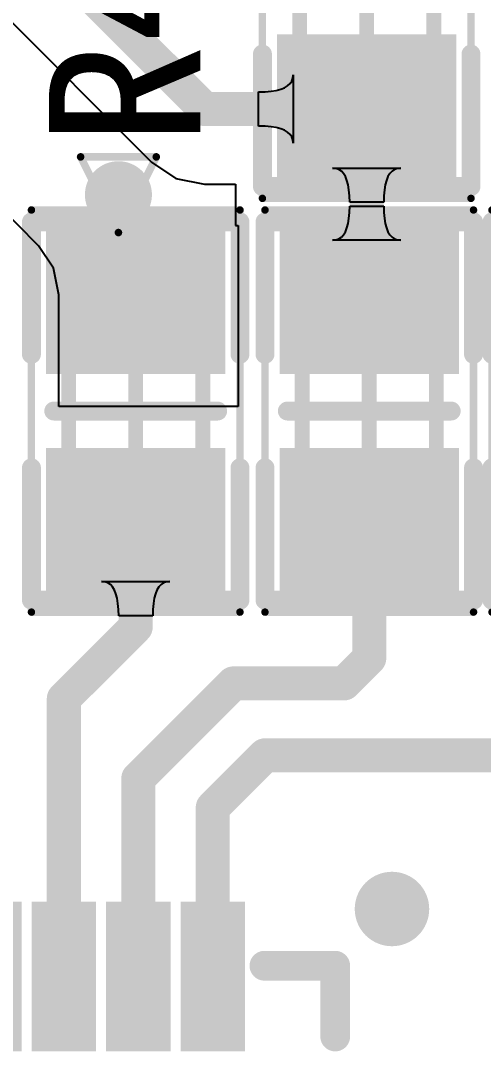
# Model space of a CAD drawing. Extents: x 75 to 173, y 40 to 188.
# Drawn here: x 124.54 to 127.65, y 148.67 to 155.59 of the extents above; entities that cross this region are included whole.
import ezdxf

# ---------------------------------------------------------------- set-up
doc = ezdxf.new("R2010")
doc.units = 0
doc.header["$MEASUREMENT"] = 0
doc.layers.get('0').update_dxf_attribs({"linetype": 'CONTINUOUS'})
for name, color, linetype in [('BottomLayer', 5, 'CONTINUOUS'), ('DRILLDRAWING', 1, 'CONTINUOUS'), ('MECHANICAL13', 56, 'CONTINUOUS'), ('MECHANICAL15', 56, 'CONTINUOUS'), ('MULTILAYER', 9, 'CONTINUOUS'), ('TopLayer', 1, 'CONTINUOUS'), ('TOPOVERLAY', 2, 'CONTINUOUS'), ('TOPPASTE', 8, 'CONTINUOUS'), ('TOPSOLDER', 216, 'CONTINUOUS'), ('ViaHoleLayer', 16, 'CONTINUOUS')]:
    doc.layers.add(name, color=color, linetype=linetype)

# ---------------------------------------------------------------- blocks, each defined once
blk = doc.blocks.new('QFN_64PIN_7')
at = {"layer": 'TOPOVERLAY'}
for points, const_width in [([(-4.827999, 4.953, 1), (-5.078001, 4.953, 1)], 0.249999), ([(-5.1405, 4.953, 1), (-5.015502, 4.953, 1)], 0.124998), ([(-4.890498, 4.953, 1), (-4.7655, 4.953, 1)], 0.124998), ([(-4.622, 4.572, 1), (-4.522, 4.572, 1)], 0.1), ([(-4.622, 4.572, 1), (-4.522, 4.572, 1)], 0.1), ([(-4.147002, 4.572, 1), (-4.047002, 4.572, 1)], 0.1), ([(-4.622, 4.097002, 1), (-4.522, 4.097002, 1)], 0.1)]:
    blk.add_lwpolyline(points, format="xyb", close=True, dxfattribs=dict(at, const_width=const_width))
at = {"layer": 'TOPOVERLAY', "const_width": 0.2}
for points in [[(-4.572, 4.097002), (-4.572, 4.572)], [(-4.097002, 4.572), (-4.572, 4.572)]]:
    blk.add_lwpolyline(points, dxfattribs=at)
at = {"layer": 'TOPPASTE'}
for points in [[(-4.100002, 3.634994), (-4.100002, 3.864991), (-4.9, 3.634994), (-4.9, 3.864991)], [(-4.100002, 3.134995), (-4.100002, 3.364992), (-4.9, 3.134995), (-4.9, 3.364992)], [(-4.100002, 2.634996), (-4.100002, 2.864993), (-4.9, 2.634996), (-4.9, 2.864993)]]:
    blk.add_solid(points, dxfattribs=at)
at = {"layer": 'TOPSOLDER'}
for points in [[(-3.998402, 3.533394), (-3.998402, 3.966591), (-5.0016, 3.533394), (-5.0016, 3.966591)], [(-3.998402, 3.033395), (-3.998402, 3.466592), (-5.0016, 3.033395), (-5.0016, 3.466592)], [(-3.998402, 2.533396), (-3.998402, 2.966593), (-5.0016, 2.533396), (-5.0016, 2.966593)], [(-3.998402, 2.033397), (-3.998402, 2.466594), (-5.0016, 2.033397), (-5.0016, 2.466594)]]:
    blk.add_solid(points, dxfattribs=at)
blk = doc.blocks.new('R0603_45')
at = {"layer": 'MECHANICAL13', "const_width": 0.1}
for points in [[(-0.850001, -0.450002), (-0.850001, 0.449999)], [(0.849998, 0.449999), (-0.850001, 0.449999)], [(0.849998, -0.450002), (0.849998, 0.449999)], [(0.849998, -0.450002), (-0.850001, -0.450002)]]:
    blk.add_lwpolyline(points, dxfattribs=at)
at = {"layer": 'MECHANICAL13', "const_width": 0.05}
for points in [[(-0.875, 0.449999, 1), (-0.825002, 0.449999, 1)], [(-0.875, 0.449999, 1), (-0.825002, 0.449999, 1)], [(0.825, 0.449999, 1), (0.874997, 0.449999, 1)], [(0.825, 0.449999, 1), (0.874997, 0.449999, 1)], [(-0.875, -0.450002, 1), (-0.825002, -0.450002, 1)], [(-0.875, -0.450002, 1), (-0.825002, -0.450002, 1)], [(0.825, -0.450002, 1), (0.874997, -0.450002, 1)], [(0.825, -0.450002, 1), (0.874997, -0.450002, 1)]]:
    blk.add_lwpolyline(points, format="xyb", close=True, dxfattribs=at)
at = {"layer": 'MECHANICAL15'}
for points, const_width in [([(1.35, 0.700001), (-1.35, 0.700001)], 0.05), ([(-1.35, -0.700001), (-1.35, 0.700001)], 0.05), ([(1.35, -0.700001), (1.35, 0.700001)], 0.05), ([(0, -0.450002), (0, 0.449999)], 0.1), ([(0.449999, 0), (-0.450002, 0)], 0.1), ([(1.35, -0.700001), (-1.35, -0.700001)], 0.05)]:
    blk.add_lwpolyline(points, dxfattribs=dict(at, const_width=const_width))
for points, const_width in [([(-1.362499, 0.700001, 1), (-1.3375, 0.700001, 1)], 0.024999), ([(-1.362499, 0.700001, 1), (-1.3375, 0.700001, 1)], 0.024999), ([(1.3375, 0.700001, 1), (1.362499, 0.700001, 1)], 0.024999), ([(1.3375, 0.700001, 1), (1.362499, 0.700001, 1)], 0.024999), ([(-0.024999, 0.449999, 1), (0.024999, 0.449999, 1)], 0.05), ([(-0.475, 0, 1), (-0.425003, 0, 1)], 0.05), ([(0.425, 0, 1), (0.474998, 0, 1)], 0.05), ([(-0.024999, -0.450002, 1), (0.024999, -0.450002, 1)], 0.05), ([(-1.362499, -0.700001, 1), (-1.3375, -0.700001, 1)], 0.024999), ([(-1.362499, -0.700001, 1), (-1.3375, -0.700001, 1)], 0.024999), ([(1.3375, -0.700001, 1), (1.362499, -0.700001, 1)], 0.024999), ([(1.3375, -0.700001, 1), (1.362499, -0.700001, 1)], 0.024999)]:
    blk.add_lwpolyline(points, format="xyb", close=True, dxfattribs=dict(at, const_width=const_width))
at = {"layer": 'TOPOVERLAY', "const_width": 0.127}
for points in [[(-1.27, -0.700001), (-1.27, 0.700001)], [(-0.381, 0.700001), (-1.27, 0.700001)], [(1.27, 0.700001), (0.381, 0.700001)], [(1.27, -0.700001), (1.27, 0.700001)], [(0, -0.549999), (0, 0.549999)], [(-0.381, -0.700001), (-1.27, -0.700001)], [(1.27, -0.700001), (0.381, -0.700001)]]:
    blk.add_lwpolyline(points, dxfattribs=at)
at = {"layer": 'TOPOVERLAY', "const_width": 0.0635}
for points in [[(-1.30175, 0.700001, 1), (-1.23825, 0.700001, 1)], [(-1.30175, 0.700001, 1), (-1.23825, 0.700001, 1)], [(-0.41275, 0.700001, 1), (-0.34925, 0.700001, 1)], [(0.34925, 0.700001, 1), (0.41275, 0.700001, 1)], [(1.23825, 0.700001, 1), (1.30175, 0.700001, 1)], [(1.23825, 0.700001, 1), (1.30175, 0.700001, 1)], [(-0.03175, 0.549999, 1), (0.03175, 0.549999, 1)], [(-0.03175, -0.549999, 1), (0.03175, -0.549999, 1)], [(-1.30175, -0.700001, 1), (-1.23825, -0.700001, 1)], [(-1.30175, -0.700001, 1), (-1.23825, -0.700001, 1)], [(-0.41275, -0.700001, 1), (-0.34925, -0.700001, 1)], [(0.34925, -0.700001, 1), (0.41275, -0.700001, 1)], [(1.23825, -0.700001, 1), (1.30175, -0.700001, 1)], [(1.23825, -0.700001, 1), (1.30175, -0.700001, 1)]]:
    blk.add_lwpolyline(points, format="xyb", close=True, dxfattribs=at)
at = {"layer": 'TOPPASTE'}
for points in [[(-0.350002, -0.499999), (-0.350002, 0.499999), (-1.15, -0.499999), (-1.15, 0.499999)], [(1.149998, -0.499999), (1.149998, 0.499999), (0.349999, -0.499999), (0.349999, 0.499999)]]:
    blk.add_solid(points, dxfattribs=at)
at = {"layer": 'TOPSOLDER'}
for points in [[(-0.248402, -0.601599), (-0.248402, 0.601599), (-1.2516, -0.601599), (-1.2516, 0.601599)], [(1.251598, -0.601599), (1.251598, 0.601599), (0.248399, -0.601599), (0.248399, 0.601599)]]:
    blk.add_solid(points, dxfattribs=at)
blk = doc.blocks.new('C0603_88')
at = {"layer": 'MECHANICAL13', "const_width": 0.1}
for points in [[(-0.850001, 0.449999), (0.849998, 0.449999)], [(-0.850001, 0.449999), (-0.850001, -0.450002)], [(0.849998, 0.449999), (0.849998, -0.450002)], [(-0.850001, -0.450002), (0.849998, -0.450002)]]:
    blk.add_lwpolyline(points, dxfattribs=at)
at = {"layer": 'MECHANICAL13', "const_width": 0.05}
for points in [[(-0.875, 0.449999, 1), (-0.825002, 0.449999, 1)], [(-0.875, 0.449999, 1), (-0.825002, 0.449999, 1)], [(0.825, 0.449999, 1), (0.874997, 0.449999, 1)], [(0.825, 0.449999, 1), (0.874997, 0.449999, 1)], [(-0.875, -0.450002, 1), (-0.825002, -0.450002, 1)], [(-0.875, -0.450002, 1), (-0.825002, -0.450002, 1)], [(0.825, -0.450002, 1), (0.874997, -0.450002, 1)], [(0.825, -0.450002, 1), (0.874997, -0.450002, 1)]]:
    blk.add_lwpolyline(points, format="xyb", close=True, dxfattribs=at)
at = {"layer": 'MECHANICAL15'}
for points, const_width in [([(-1.35, 0.700001), (-1.35, -0.700001)], 0.05), ([(-1.35, 0.700001), (1.35, 0.700001)], 0.05), ([(1.35, 0.700001), (1.35, -0.700001)], 0.05), ([(0, 0.449999), (0, -0.450002)], 0.1), ([(-0.450002, 0), (0.449999, 0)], 0.1), ([(-1.35, -0.700001), (1.35, -0.700001)], 0.05)]:
    blk.add_lwpolyline(points, dxfattribs=dict(at, const_width=const_width))
for points, const_width in [([(-1.362499, 0.700001, 1), (-1.3375, 0.700001, 1)], 0.024999), ([(-1.362499, 0.700001, 1), (-1.3375, 0.700001, 1)], 0.024999), ([(1.3375, 0.700001, 1), (1.362499, 0.700001, 1)], 0.024999), ([(1.3375, 0.700001, 1), (1.362499, 0.700001, 1)], 0.024999), ([(-0.024999, 0.449999, 1), (0.024999, 0.449999, 1)], 0.05), ([(-0.475, 0, 1), (-0.425003, 0, 1)], 0.05), ([(0.425, 0, 1), (0.474998, 0, 1)], 0.05), ([(-0.024999, -0.450002, 1), (0.024999, -0.450002, 1)], 0.05), ([(-1.362499, -0.700001, 1), (-1.3375, -0.700001, 1)], 0.024999), ([(-1.362499, -0.700001, 1), (-1.3375, -0.700001, 1)], 0.024999), ([(1.3375, -0.700001, 1), (1.362499, -0.700001, 1)], 0.024999), ([(1.3375, -0.700001, 1), (1.362499, -0.700001, 1)], 0.024999)]:
    blk.add_lwpolyline(points, format="xyb", close=True, dxfattribs=dict(at, const_width=const_width))
at = {"layer": 'TOPOVERLAY', "const_width": 0.127}
for points in [[(-1.27, 0.700001), (-0.381, 0.700001)], [(-1.27, 0.700001), (-1.27, -0.700001)], [(0.381, 0.700001), (1.27, 0.700001)], [(1.27, 0.700001), (1.27, -0.700001)], [(0, 0.549999), (0, -0.549999)], [(-1.27, -0.700001), (-0.381, -0.700001)], [(0.381, -0.700001), (1.27, -0.700001)]]:
    blk.add_lwpolyline(points, dxfattribs=at)
at = {"layer": 'TOPOVERLAY', "const_width": 0.0635}
for points in [[(-1.30175, 0.700001, 1), (-1.23825, 0.700001, 1)], [(-1.30175, 0.700001, 1), (-1.23825, 0.700001, 1)], [(-0.41275, 0.700001, 1), (-0.34925, 0.700001, 1)], [(0.34925, 0.700001, 1), (0.41275, 0.700001, 1)], [(1.23825, 0.700001, 1), (1.30175, 0.700001, 1)], [(1.23825, 0.700001, 1), (1.30175, 0.700001, 1)], [(-0.03175, 0.549999, 1), (0.03175, 0.549999, 1)], [(-0.03175, -0.549999, 1), (0.03175, -0.549999, 1)], [(-1.30175, -0.700001, 1), (-1.23825, -0.700001, 1)], [(-1.30175, -0.700001, 1), (-1.23825, -0.700001, 1)], [(-0.41275, -0.700001, 1), (-0.34925, -0.700001, 1)], [(0.34925, -0.700001, 1), (0.41275, -0.700001, 1)], [(1.23825, -0.700001, 1), (1.30175, -0.700001, 1)], [(1.23825, -0.700001, 1), (1.30175, -0.700001, 1)]]:
    blk.add_lwpolyline(points, format="xyb", close=True, dxfattribs=at)
at = {"layer": 'TOPPASTE'}
for points in [[(-0.350002, -0.499999), (-0.350002, 0.499999), (-1.15, -0.499999), (-1.15, 0.499999)], [(1.149998, -0.499999), (1.149998, 0.499999), (0.349999, -0.499999), (0.349999, 0.499999)]]:
    blk.add_solid(points, dxfattribs=at)
at = {"layer": 'TOPSOLDER'}
for points in [[(-0.248402, -0.601599), (-0.248402, 0.601599), (-1.2516, -0.601599), (-1.2516, 0.601599)], [(1.251598, -0.601599), (1.251598, 0.601599), (0.248399, -0.601599), (0.248399, 0.601599)]]:
    blk.add_solid(points, dxfattribs=at)
blk = doc.blocks.new('C0603_91')
at = {"layer": 'MECHANICAL13', "const_width": 0.1}
for points in [[(-0.850001, 0.449999), (0.849998, 0.449999)], [(-0.850001, 0.449999), (-0.850001, -0.450002)], [(0.849998, 0.449999), (0.849998, -0.450002)], [(-0.850001, -0.450002), (0.849998, -0.450002)]]:
    blk.add_lwpolyline(points, dxfattribs=at)
at = {"layer": 'MECHANICAL13', "const_width": 0.05}
for points in [[(-0.875, 0.449999, 1), (-0.825002, 0.449999, 1)], [(-0.875, 0.449999, 1), (-0.825002, 0.449999, 1)], [(0.825, 0.449999, 1), (0.874997, 0.449999, 1)], [(0.825, 0.449999, 1), (0.874997, 0.449999, 1)], [(-0.875, -0.450002, 1), (-0.825002, -0.450002, 1)], [(-0.875, -0.450002, 1), (-0.825002, -0.450002, 1)], [(0.825, -0.450002, 1), (0.874997, -0.450002, 1)], [(0.825, -0.450002, 1), (0.874997, -0.450002, 1)]]:
    blk.add_lwpolyline(points, format="xyb", close=True, dxfattribs=at)
at = {"layer": 'MECHANICAL15'}
for points, const_width in [([(-1.35, 0.700001), (-1.35, -0.700001)], 0.05), ([(-1.35, 0.700001), (1.35, 0.700001)], 0.05), ([(1.35, 0.700001), (1.35, -0.700001)], 0.05), ([(0, 0.449999), (0, -0.450002)], 0.1), ([(-0.450002, 0), (0.449999, 0)], 0.1), ([(-1.35, -0.700001), (1.35, -0.700001)], 0.05)]:
    blk.add_lwpolyline(points, dxfattribs=dict(at, const_width=const_width))
for points, const_width in [([(-1.362499, 0.700001, 1), (-1.3375, 0.700001, 1)], 0.024999), ([(-1.362499, 0.700001, 1), (-1.3375, 0.700001, 1)], 0.024999), ([(1.3375, 0.700001, 1), (1.362499, 0.700001, 1)], 0.024999), ([(1.3375, 0.700001, 1), (1.362499, 0.700001, 1)], 0.024999), ([(-0.024999, 0.449999, 1), (0.024999, 0.449999, 1)], 0.05), ([(-0.475, 0, 1), (-0.425003, 0, 1)], 0.05), ([(0.425, 0, 1), (0.474998, 0, 1)], 0.05), ([(-0.024999, -0.450002, 1), (0.024999, -0.450002, 1)], 0.05), ([(-1.362499, -0.700001, 1), (-1.3375, -0.700001, 1)], 0.024999), ([(-1.362499, -0.700001, 1), (-1.3375, -0.700001, 1)], 0.024999), ([(1.3375, -0.700001, 1), (1.362499, -0.700001, 1)], 0.024999), ([(1.3375, -0.700001, 1), (1.362499, -0.700001, 1)], 0.024999)]:
    blk.add_lwpolyline(points, format="xyb", close=True, dxfattribs=dict(at, const_width=const_width))
at = {"layer": 'TOPOVERLAY', "const_width": 0.127}
for points in [[(-1.27, 0.700001), (-0.381, 0.700001)], [(-1.27, 0.700001), (-1.27, -0.700001)], [(0.381, 0.700001), (1.27, 0.700001)], [(1.27, 0.700001), (1.27, -0.700001)], [(0, 0.549999), (0, -0.549999)], [(-1.27, -0.700001), (-0.381, -0.700001)], [(0.381, -0.700001), (1.27, -0.700001)]]:
    blk.add_lwpolyline(points, dxfattribs=at)
at = {"layer": 'TOPOVERLAY', "const_width": 0.0635}
for points in [[(-1.30175, 0.700001, 1), (-1.23825, 0.700001, 1)], [(-1.30175, 0.700001, 1), (-1.23825, 0.700001, 1)], [(-0.41275, 0.700001, 1), (-0.34925, 0.700001, 1)], [(0.34925, 0.700001, 1), (0.41275, 0.700001, 1)], [(1.23825, 0.700001, 1), (1.30175, 0.700001, 1)], [(1.23825, 0.700001, 1), (1.30175, 0.700001, 1)], [(-0.03175, 0.549999, 1), (0.03175, 0.549999, 1)], [(-0.03175, -0.549999, 1), (0.03175, -0.549999, 1)], [(-1.30175, -0.700001, 1), (-1.23825, -0.700001, 1)], [(-1.30175, -0.700001, 1), (-1.23825, -0.700001, 1)], [(-0.41275, -0.700001, 1), (-0.34925, -0.700001, 1)], [(0.34925, -0.700001, 1), (0.41275, -0.700001, 1)], [(1.23825, -0.700001, 1), (1.30175, -0.700001, 1)], [(1.23825, -0.700001, 1), (1.30175, -0.700001, 1)]]:
    blk.add_lwpolyline(points, format="xyb", close=True, dxfattribs=at)
at = {"layer": 'TOPPASTE'}
for points in [[(-0.350002, -0.499999), (-0.350002, 0.499999), (-1.15, -0.499999), (-1.15, 0.499999)], [(1.149998, -0.499999), (1.149998, 0.499999), (0.349999, -0.499999), (0.349999, 0.499999)]]:
    blk.add_solid(points, dxfattribs=at)
at = {"layer": 'TOPSOLDER'}
for points in [[(-0.248402, -0.601599), (-0.248402, 0.601599), (-1.2516, -0.601599), (-1.2516, 0.601599)], [(1.251598, -0.601599), (1.251598, 0.601599), (0.248399, -0.601599), (0.248399, 0.601599)]]:
    blk.add_solid(points, dxfattribs=at)
blk = doc.blocks.new('C0603_109')
at = {"layer": 'MECHANICAL13', "const_width": 0.1}
for points in [[(-0.850001, 0.449999), (-0.850001, -0.450002)], [(-0.850001, 0.449999), (0.849998, 0.449999)], [(0.849998, 0.449999), (0.849998, -0.450002)], [(-0.850001, -0.450002), (0.849998, -0.450002)]]:
    blk.add_lwpolyline(points, dxfattribs=at)
at = {"layer": 'MECHANICAL13', "const_width": 0.05}
for points in [[(-0.875, 0.449999, 1), (-0.825002, 0.449999, 1)], [(-0.875, 0.449999, 1), (-0.825002, 0.449999, 1)], [(0.825, 0.449999, 1), (0.874997, 0.449999, 1)], [(0.825, 0.449999, 1), (0.874997, 0.449999, 1)], [(-0.875, -0.450002, 1), (-0.825002, -0.450002, 1)], [(-0.875, -0.450002, 1), (-0.825002, -0.450002, 1)], [(0.825, -0.450002, 1), (0.874997, -0.450002, 1)], [(0.825, -0.450002, 1), (0.874997, -0.450002, 1)]]:
    blk.add_lwpolyline(points, format="xyb", close=True, dxfattribs=at)
at = {"layer": 'MECHANICAL15'}
for points, const_width in [([(-1.35, 0.700001), (1.35, 0.700001)], 0.05), ([(-1.35, 0.700001), (-1.35, -0.700001)], 0.05), ([(1.35, 0.700001), (1.35, -0.700001)], 0.05), ([(0, 0.449999), (0, -0.450002)], 0.1), ([(-0.450002, 0), (0.449999, 0)], 0.1), ([(-1.35, -0.700001), (1.35, -0.700001)], 0.05)]:
    blk.add_lwpolyline(points, dxfattribs=dict(at, const_width=const_width))
for points, const_width in [([(-1.362499, 0.700001, 1), (-1.3375, 0.700001, 1)], 0.024999), ([(-1.362499, 0.700001, 1), (-1.3375, 0.700001, 1)], 0.024999), ([(1.3375, 0.700001, 1), (1.362499, 0.700001, 1)], 0.024999), ([(1.3375, 0.700001, 1), (1.362499, 0.700001, 1)], 0.024999), ([(-0.024999, 0.449999, 1), (0.024999, 0.449999, 1)], 0.05), ([(-0.475, 0, 1), (-0.425003, 0, 1)], 0.05), ([(0.425, 0, 1), (0.474998, 0, 1)], 0.05), ([(-0.024999, -0.450002, 1), (0.024999, -0.450002, 1)], 0.05), ([(-1.362499, -0.700001, 1), (-1.3375, -0.700001, 1)], 0.024999), ([(-1.362499, -0.700001, 1), (-1.3375, -0.700001, 1)], 0.024999), ([(1.3375, -0.700001, 1), (1.362499, -0.700001, 1)], 0.024999), ([(1.3375, -0.700001, 1), (1.362499, -0.700001, 1)], 0.024999)]:
    blk.add_lwpolyline(points, format="xyb", close=True, dxfattribs=dict(at, const_width=const_width))
at = {"layer": 'TOPOVERLAY', "const_width": 0.127}
for points in [[(-1.27, 0.700001), (-1.27, -0.700001)], [(-1.27, 0.700001), (-0.381, 0.700001)], [(0.381, 0.700001), (1.27, 0.700001)], [(1.27, 0.700001), (1.27, -0.700001)], [(0, 0.549999), (0, -0.549999)], [(-1.27, -0.700001), (-0.381, -0.700001)], [(0.381, -0.700001), (1.27, -0.700001)]]:
    blk.add_lwpolyline(points, dxfattribs=at)
at = {"layer": 'TOPOVERLAY', "const_width": 0.0635}
for points in [[(-1.30175, 0.700001, 1), (-1.23825, 0.700001, 1)], [(-1.30175, 0.700001, 1), (-1.23825, 0.700001, 1)], [(-0.41275, 0.700001, 1), (-0.34925, 0.700001, 1)], [(0.34925, 0.700001, 1), (0.41275, 0.700001, 1)], [(1.23825, 0.700001, 1), (1.30175, 0.700001, 1)], [(1.23825, 0.700001, 1), (1.30175, 0.700001, 1)], [(-0.03175, 0.549999, 1), (0.03175, 0.549999, 1)], [(-0.03175, -0.549999, 1), (0.03175, -0.549999, 1)], [(-1.30175, -0.700001, 1), (-1.23825, -0.700001, 1)], [(-1.30175, -0.700001, 1), (-1.23825, -0.700001, 1)], [(-0.41275, -0.700001, 1), (-0.34925, -0.700001, 1)], [(0.34925, -0.700001, 1), (0.41275, -0.700001, 1)], [(1.23825, -0.700001, 1), (1.30175, -0.700001, 1)], [(1.23825, -0.700001, 1), (1.30175, -0.700001, 1)]]:
    blk.add_lwpolyline(points, format="xyb", close=True, dxfattribs=at)
at = {"layer": 'TOPPASTE'}
for points in [[(-0.350002, -0.499999), (-0.350002, 0.499999), (-1.15, -0.499999), (-1.15, 0.499999)], [(1.149998, -0.499999), (1.149998, 0.499999), (0.349999, -0.499999), (0.349999, 0.499999)]]:
    blk.add_solid(points, dxfattribs=at)
at = {"layer": 'TOPSOLDER'}
for points in [[(-0.248402, -0.601599), (-0.248402, 0.601599), (-1.2516, -0.601599), (-1.2516, 0.601599)], [(1.251598, -0.601599), (1.251598, 0.601599), (0.248399, -0.601599), (0.248399, 0.601599)]]:
    blk.add_solid(points, dxfattribs=at)

msp = doc.modelspace()

# ---------------------------------------------------------------- linework, layer by layer
at = {"layer": 'BottomLayer', "const_width": 0.225}
msp.add_lwpolyline([(125.08759, 154.4227, 1), (125.31259, 154.4227, 1)], format="xyb", close=True, dxfattribs=at)
at = {"layer": 'DRILLDRAWING', "const_width": 0.0508}
for points in [[(124.94609, 154.6767), (125.45409, 154.6767)], [(124.94609, 154.6767), (125.20009, 154.1687)], [(125.20009, 154.1687), (125.45409, 154.6767)]]:
    msp.add_lwpolyline(points, dxfattribs=at)
at = {"layer": 'DRILLDRAWING', "const_width": 0.0254}
for points in [[(124.93339, 154.6767, 1), (124.95879, 154.6767, 1)], [(124.93339, 154.6767, 1), (124.95879, 154.6767, 1)], [(125.44139, 154.6767, 1), (125.46679, 154.6767, 1)], [(125.44139, 154.6767, 1), (125.46679, 154.6767, 1)], [(125.18739, 154.1687, 1), (125.21279, 154.1687, 1)], [(125.18739, 154.1687, 1), (125.21279, 154.1687, 1)]]:
    msp.add_lwpolyline(points, format="xyb", close=True, dxfattribs=at)
at = {"layer": 'MULTILAYER', "const_width": 0.225}
msp.add_lwpolyline([(125.08759, 154.4227, 1), (125.31259, 154.4227, 1)], format="xyb", close=True, dxfattribs=at)
at = {"layer": 'TopLayer'}
for p, q in [((124.66307, 154.08065), (120.28768, 158.45604)), ((123.83617, 156.22653), (125.42156, 154.64113)), ((126.33589, 155.15367), (126.3521, 155.16853)), ((126.3521, 155.16853), (126.36369, 155.18568)), ((126.36369, 155.18568), (126.37064, 155.20511)), ((126.37064, 155.20511), (126.37295, 155.22682)), ((126.37295, 155.22682), (126.37295, 154.76962)), ((126.1413, 155.11252), (126.18532, 155.11367)), ((126.1413, 154.88392), (126.1413, 155.11252)), ((126.18532, 155.11367), (126.2247, 155.1171)), ((126.2247, 155.1171), (126.25945, 155.12281)), ((126.25945, 155.12281), (126.28956, 155.13081)), ((126.28956, 155.13081), (126.31504, 155.1411)), ((126.31504, 155.1411), (126.33589, 155.15367)), ((126.18532, 154.88278), (126.1413, 154.88392)), ((126.2247, 154.87935), (126.18532, 154.88278)), ((126.25945, 154.87364), (126.2247, 154.87935)), ((126.28956, 154.86564), (126.25945, 154.87364)), ((126.31504, 154.85535), (126.28956, 154.86564)), ((126.33589, 154.84278), (126.31504, 154.85535)), ((126.3521, 154.82792), (126.33589, 154.84278)), ((126.36369, 154.81077), (126.3521, 154.82792)), ((126.37064, 154.79134), (126.36369, 154.81077)), ((126.37295, 154.76962), (126.37064, 154.79134)), ((125.42156, 154.64113), (125.5854, 154.53166)), ((126.65997, 154.59899), (126.63826, 154.60127)), ((126.63826, 154.60127), (127.09546, 154.60127)), ((126.6794, 154.59213), (126.65997, 154.59899)), ((126.69655, 154.5807), (126.6794, 154.59213)), ((126.71141, 154.5647), (126.69655, 154.5807)), ((126.72398, 154.54412), (126.71141, 154.5647)), ((127.0223, 154.5647), (127.00973, 154.54412)), ((127.03716, 154.5807), (127.0223, 154.5647)), ((127.05431, 154.59213), (127.03716, 154.5807)), ((127.07374, 154.59899), (127.05431, 154.59213)), ((127.09546, 154.60127), (127.07374, 154.59899)), ((125.5854, 154.53166), (125.77865, 154.49322)), ((125.77865, 154.49322), (125.98586, 154.49322)), ((125.98586, 154.49322), (125.98586, 154.21722)), ((126.73427, 154.51898), (126.72398, 154.54412)), ((126.74227, 154.48926), (126.73427, 154.51898)), ((126.74798, 154.45497), (126.74227, 154.48926)), ((126.99144, 154.48926), (126.98573, 154.45497)), ((126.99944, 154.51898), (126.99144, 154.48926)), ((127.00973, 154.54412), (126.99944, 154.51898)), ((126.75141, 154.41611), (126.74798, 154.45497)), ((126.75256, 154.37267), (126.75141, 154.41611)), ((126.9823, 154.41611), (126.98116, 154.37267)), ((126.98573, 154.45497), (126.9823, 154.41611)), ((126.75141, 154.30233), (126.75256, 154.34577)), ((126.98116, 154.37267), (126.75256, 154.37267)), ((126.75256, 154.34577), (126.98116, 154.34577)), ((126.98116, 154.34577), (126.9823, 154.30233)), ((126.74798, 154.26347), (126.75141, 154.30233)), ((126.9823, 154.30233), (126.98573, 154.26347)), ((125.98586, 154.21722), (126.00305, 154.21722)), ((126.00305, 154.21722), (126.00305, 153.00121)), ((126.72398, 154.17432), (126.73427, 154.19946)), ((126.73427, 154.19946), (126.74227, 154.22918)), ((126.74227, 154.22918), (126.74798, 154.26347)), ((126.98573, 154.26347), (126.99144, 154.22918)), ((126.99144, 154.22918), (126.99944, 154.19946)), ((126.99944, 154.19946), (127.00973, 154.17432)), ((126.6794, 154.12631), (126.69655, 154.13774)), ((126.69655, 154.13774), (126.71141, 154.15374)), ((126.71141, 154.15374), (126.72398, 154.17432)), ((127.00973, 154.17432), (127.0223, 154.15374)), ((127.0223, 154.15374), (127.03716, 154.13774)), ((127.03716, 154.13774), (127.05431, 154.12631)), ((124.76412, 153.92942), (124.66307, 154.08065)), ((126.63826, 154.11717), (126.65997, 154.11945)), ((127.09546, 154.11717), (126.63826, 154.11717)), ((126.65997, 154.11945), (126.6794, 154.12631)), ((127.05431, 154.12631), (127.07374, 154.11945)), ((127.07374, 154.11945), (127.09546, 154.11717)), ((124.79961, 153.75102), (124.76412, 153.92942)), ((124.79961, 153.00121), (124.79961, 153.75102)), ((126.00305, 153.00121), (124.79961, 153.00121)), ((125.10916, 151.824), (125.08744, 151.82631)), ((125.08744, 151.82631), (125.54464, 151.82631)), ((125.12859, 151.81705), (125.10916, 151.824)), ((125.14573, 151.80546), (125.12859, 151.81705)), ((125.16059, 151.78925), (125.14573, 151.80546)), ((125.17317, 151.7684), (125.16059, 151.78925)), ((125.47149, 151.78925), (125.45892, 151.7684)), ((125.48635, 151.80546), (125.47149, 151.78925)), ((125.50349, 151.81705), (125.48635, 151.80546)), ((125.52292, 151.824), (125.50349, 151.81705)), ((125.54464, 151.82631), (125.52292, 151.824)), ((125.18345, 151.74292), (125.17317, 151.7684)), ((125.19145, 151.7128), (125.18345, 151.74292)), ((125.19717, 151.67806), (125.19145, 151.7128)), ((125.44063, 151.7128), (125.43491, 151.67806)), ((125.44863, 151.74292), (125.44063, 151.7128)), ((125.45892, 151.7684), (125.44863, 151.74292)), ((125.2006, 151.63868), (125.19717, 151.67806)), ((125.20174, 151.59466), (125.2006, 151.63868)), ((125.43148, 151.63868), (125.43034, 151.59466)), ((125.43491, 151.67806), (125.43148, 151.63868)), ((125.43034, 151.59466), (125.20174, 151.59466))]:
    msp.add_line(p, q, dxfattribs=at)
at = {"layer": 'TopLayer', "const_width": 0.2286}
for points in [[(124.19326, 156.58362), (125.77865, 154.99822)], [(125.77865, 154.99822), (126.86686, 154.99822)], [(126.86686, 153.73741), (126.86686, 154.99822)], [(125.31604, 151.52101), (125.31604, 152.22021)], [(126.49834, 151.93451), (126.78405, 152.22021)], [(126.88405, 151.31101), (126.88405, 152.22021)], [(124.83345, 151.03842), (125.31604, 151.52101)], [(126.71446, 151.14142), (126.88405, 151.31101)], [(125.33345, 150.50303), (125.97185, 151.14142)], [(125.97185, 151.14142), (126.71446, 151.14142)], [(124.83345, 149.17382), (124.83345, 151.03842)], [(125.83345, 150.30782), (126.18445, 150.65882)], [(126.18445, 150.65882), (128.08606, 150.65882)], [(125.33345, 149.17382), (125.33345, 150.50303)], [(125.83345, 149.17382), (125.83345, 150.30782)]]:
    msp.add_lwpolyline(points, dxfattribs=at)
at = {"layer": 'TopLayer'}
for points, const_width in [([(125.7215, 154.99822, 1), (125.8358, 154.99822, 1)], 0.1143), ([(125.7215, 154.99822, 1), (125.8358, 154.99822, 1)], 0.1143), ([(126.80971, 154.99822, 1), (126.92401, 154.99822, 1)], 0.1143), ([(126.80971, 154.99822, 1), (126.92401, 154.99822, 1)], 0.1143), ([(125.08759, 154.4227, 1), (125.31259, 154.4227, 1)], 0.225), ([(126.80971, 153.73741, 1), (126.92401, 153.73741, 1)], 0.1143), ([(125.25889, 152.22021, 1), (125.37319, 152.22021, 1)], 0.1143), ([(126.7269, 152.22021, 1), (126.8412, 152.22021, 1)], 0.1143), ([(126.8269, 152.22021, 1), (126.9412, 152.22021, 1)], 0.1143), ([(126.44119, 151.93451, 1), (126.55549, 151.93451, 1)], 0.1143), ([(125.25889, 151.52101, 1), (125.37319, 151.52101, 1)], 0.1143), ([(125.25889, 151.52101, 1), (125.37319, 151.52101, 1)], 0.1143), ([(126.8269, 151.31101, 1), (126.9412, 151.31101, 1)], 0.1143), ([(126.8269, 151.31101, 1), (126.9412, 151.31101, 1)], 0.1143), ([(125.9147, 151.14142, 1), (126.029, 151.14142, 1)], 0.1143), ([(125.9147, 151.14142, 1), (126.029, 151.14142, 1)], 0.1143), ([(126.65731, 151.14142, 1), (126.77161, 151.14142, 1)], 0.1143), ([(126.65731, 151.14142, 1), (126.77161, 151.14142, 1)], 0.1143), ([(124.7763, 151.03842, 1), (124.8906, 151.03842, 1)], 0.1143), ([(124.7763, 151.03842, 1), (124.8906, 151.03842, 1)], 0.1143), ([(126.1273, 150.65882, 1), (126.2416, 150.65882, 1)], 0.1143), ([(126.1273, 150.65882, 1), (126.2416, 150.65882, 1)], 0.1143), ([(125.2763, 150.50303, 1), (125.3906, 150.50303, 1)], 0.1143), ([(125.2763, 150.50303, 1), (125.3906, 150.50303, 1)], 0.1143), ([(125.7763, 150.30782, 1), (125.8906, 150.30782, 1)], 0.1143), ([(125.7763, 150.30782, 1), (125.8906, 150.30782, 1)], 0.1143), ([(124.7763, 149.17382, 1), (124.8906, 149.17382, 1)], 0.1143), ([(125.2763, 149.17382, 1), (125.3906, 149.17382, 1)], 0.1143), ([(125.7763, 149.17382, 1), (125.8906, 149.17382, 1)], 0.1143)]:
    msp.add_lwpolyline(points, format="xyb", close=True, dxfattribs=dict(at, const_width=const_width))
at = {"layer": 'ViaHoleLayer', "const_width": 0.1}
msp.add_lwpolyline([(125.15009, 154.4227, 1), (125.25009, 154.4227, 1)], format="xyb", close=True, dxfattribs=at)

# ---------------------------------------------------------------- block references
for name, p, rotation in [('R0603_45', (126.86686, 155.74822), 270), ('C0603_109', (125.31604, 152.97022), 90), ('C0603_88', (126.88405, 152.97022), 90), ('C0603_91', (128.40805, 152.97022), 90), ('QFN_64PIN_7', (122.08346, 144.67382), 270)]:
    msp.add_blockref(name, p, dxfattribs=dict(rotation=rotation))

# ---------------------------------------------------------------- texts
at = {"layer": 'TOPOVERLAY'}
msp.add_text('R40', height=1.016, rotation=90, dxfattribs=at).set_placement((125.74926, 154.74822))

doc.saveas('drawing.dxf')
